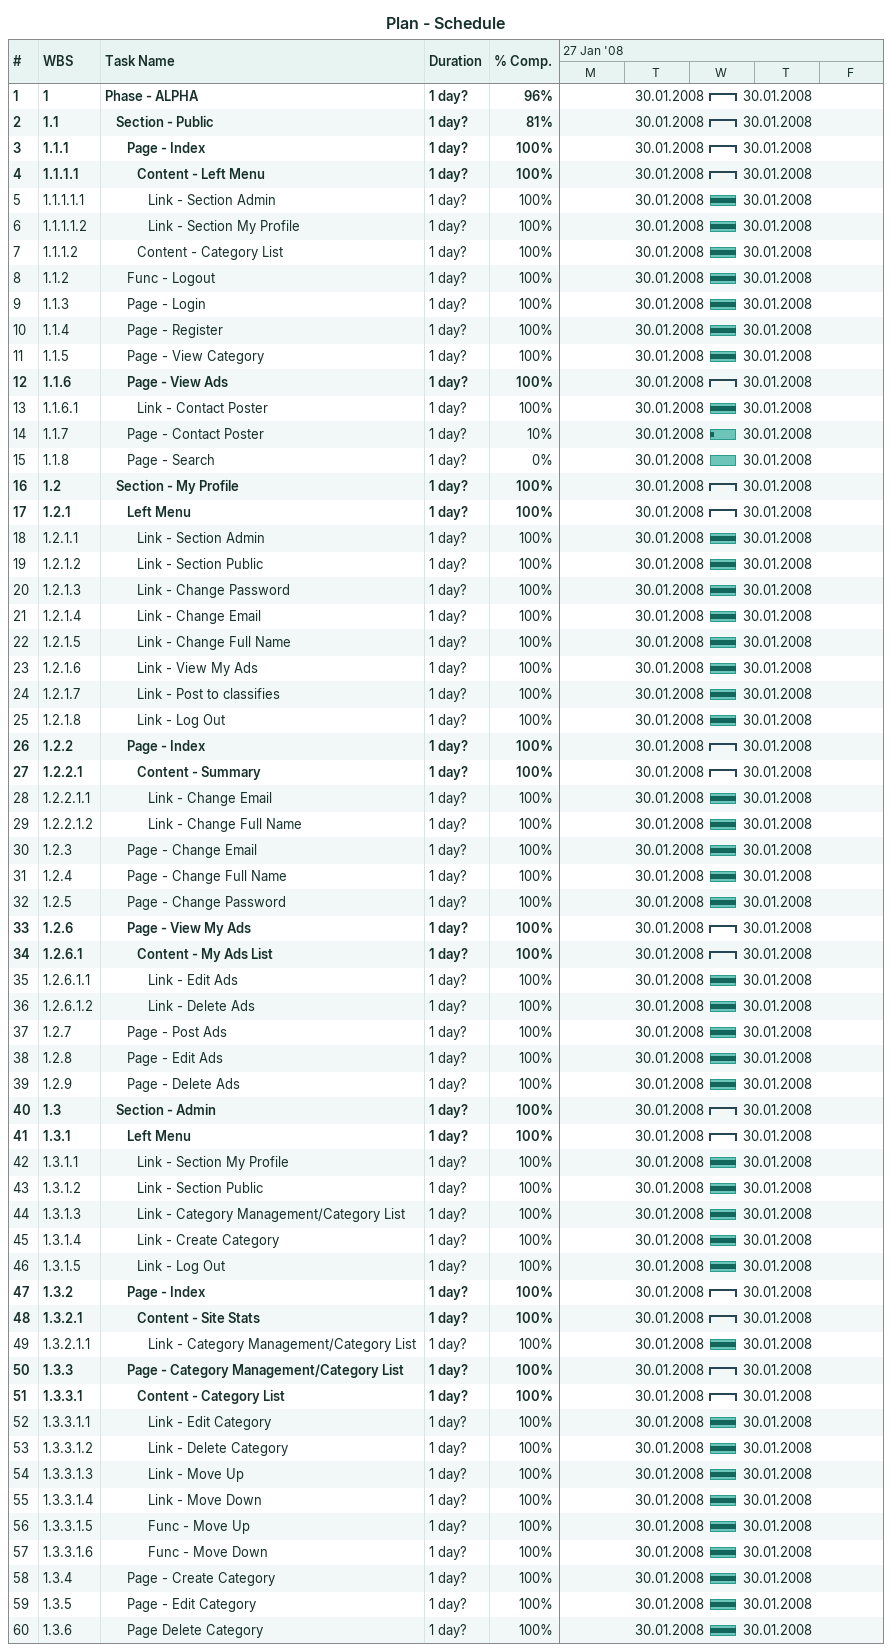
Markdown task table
Plan - Schedule

| ID | WBS | Task | Duration | Start | Finish | % complete |
|---|---|---|---|---|---|---|
| 1 | 1 | **Phase - ALPHA** | 1d? | 2008-01-30 | 2008-01-30 | 96 |
| 2 | 1.1 | **Section - Public** | 1d? | 2008-01-30 | 2008-01-30 | 81 |
| 3 | 1.1.1 | **Page - Index** | 1d? | 2008-01-30 | 2008-01-30 | 100 |
| 4 | 1.1.1.1 | **Content - Left Menu** | 1d? | 2008-01-30 | 2008-01-30 | 100 |
| 5 | 1.1.1.1.1 | Link - Section Admin | 1d? | 2008-01-30 | 2008-01-30 | 100 |
| 6 | 1.1.1.1.2 | Link - Section My Profile | 1d? | 2008-01-30 | 2008-01-30 | 100 |
| 7 | 1.1.1.2 | Content - Category List | 1d? | 2008-01-30 | 2008-01-30 | 100 |
| 8 | 1.1.2 | Func - Logout | 1d? | 2008-01-30 | 2008-01-30 | 100 |
| 9 | 1.1.3 | Page - Login | 1d? | 2008-01-30 | 2008-01-30 | 100 |
| 10 | 1.1.4 | Page - Register | 1d? | 2008-01-30 | 2008-01-30 | 100 |
| 11 | 1.1.5 | Page - View Category | 1d? | 2008-01-30 | 2008-01-30 | 100 |
| 12 | 1.1.6 | **Page - View Ads** | 1d? | 2008-01-30 | 2008-01-30 | 100 |
| 13 | 1.1.6.1 | Link - Contact Poster | 1d? | 2008-01-30 | 2008-01-30 | 100 |
| 14 | 1.1.7 | Page - Contact Poster | 1d? | 2008-01-30 | 2008-01-30 | 10 |
| 15 | 1.1.8 | Page - Search | 1d? | 2008-01-30 | 2008-01-30 | 0 |
| 16 | 1.2 | **Section - My Profile** | 1d? | 2008-01-30 | 2008-01-30 | 100 |
| 17 | 1.2.1 | **Left Menu** | 1d? | 2008-01-30 | 2008-01-30 | 100 |
| 18 | 1.2.1.1 | Link - Section Admin | 1d? | 2008-01-30 | 2008-01-30 | 100 |
| 19 | 1.2.1.2 | Link - Section Public | 1d? | 2008-01-30 | 2008-01-30 | 100 |
| 20 | 1.2.1.3 | Link - Change Password | 1d? | 2008-01-30 | 2008-01-30 | 100 |
| 21 | 1.2.1.4 | Link - Change Email | 1d? | 2008-01-30 | 2008-01-30 | 100 |
| 22 | 1.2.1.5 | Link - Change Full Name | 1d? | 2008-01-30 | 2008-01-30 | 100 |
| 23 | 1.2.1.6 | Link - View My Ads | 1d? | 2008-01-30 | 2008-01-30 | 100 |
| 24 | 1.2.1.7 | Link - Post to classifies | 1d? | 2008-01-30 | 2008-01-30 | 100 |
| 25 | 1.2.1.8 | Link - Log Out | 1d? | 2008-01-30 | 2008-01-30 | 100 |
| 26 | 1.2.2 | **Page - Index** | 1d? | 2008-01-30 | 2008-01-30 | 100 |
| 27 | 1.2.2.1 | **Content - Summary** | 1d? | 2008-01-30 | 2008-01-30 | 100 |
| 28 | 1.2.2.1.1 | Link - Change Email | 1d? | 2008-01-30 | 2008-01-30 | 100 |
| 29 | 1.2.2.1.2 | Link - Change Full Name | 1d? | 2008-01-30 | 2008-01-30 | 100 |
| 30 | 1.2.3 | Page - Change Email | 1d? | 2008-01-30 | 2008-01-30 | 100 |
| 31 | 1.2.4 | Page - Change Full Name | 1d? | 2008-01-30 | 2008-01-30 | 100 |
| 32 | 1.2.5 | Page - Change Password | 1d? | 2008-01-30 | 2008-01-30 | 100 |
| 33 | 1.2.6 | **Page - View My Ads** | 1d? | 2008-01-30 | 2008-01-30 | 100 |
| 34 | 1.2.6.1 | **Content - My Ads List** | 1d? | 2008-01-30 | 2008-01-30 | 100 |
| 35 | 1.2.6.1.1 | Link - Edit Ads | 1d? | 2008-01-30 | 2008-01-30 | 100 |
| 36 | 1.2.6.1.2 | Link - Delete Ads | 1d? | 2008-01-30 | 2008-01-30 | 100 |
| 37 | 1.2.7 | Page - Post Ads | 1d? | 2008-01-30 | 2008-01-30 | 100 |
| 38 | 1.2.8 | Page - Edit Ads | 1d? | 2008-01-30 | 2008-01-30 | 100 |
| 39 | 1.2.9 | Page - Delete Ads | 1d? | 2008-01-30 | 2008-01-30 | 100 |
| 40 | 1.3 | **Section - Admin** | 1d? | 2008-01-30 | 2008-01-30 | 100 |
| 41 | 1.3.1 | **Left Menu** | 1d? | 2008-01-30 | 2008-01-30 | 100 |
| 42 | 1.3.1.1 | Link - Section My Profile | 1d? | 2008-01-30 | 2008-01-30 | 100 |
| 43 | 1.3.1.2 | Link - Section Public | 1d? | 2008-01-30 | 2008-01-30 | 100 |
| 44 | 1.3.1.3 | Link - Category Management/Category List | 1d? | 2008-01-30 | 2008-01-30 | 100 |
| 45 | 1.3.1.4 | Link - Create Category | 1d? | 2008-01-30 | 2008-01-30 | 100 |
| 46 | 1.3.1.5 | Link - Log Out | 1d? | 2008-01-30 | 2008-01-30 | 100 |
| 47 | 1.3.2 | **Page - Index** | 1d? | 2008-01-30 | 2008-01-30 | 100 |
| 48 | 1.3.2.1 | **Content - Site Stats** | 1d? | 2008-01-30 | 2008-01-30 | 100 |
| 49 | 1.3.2.1.1 | Link - Category Management/Category List | 1d? | 2008-01-30 | 2008-01-30 | 100 |
| 50 | 1.3.3 | **Page - Category Management/Category List** | 1d? | 2008-01-30 | 2008-01-30 | 100 |
| 51 | 1.3.3.1 | **Content - Category List** | 1d? | 2008-01-30 | 2008-01-30 | 100 |
| 52 | 1.3.3.1.1 | Link - Edit Category | 1d? | 2008-01-30 | 2008-01-30 | 100 |
| 53 | 1.3.3.1.2 | Link - Delete Category | 1d? | 2008-01-30 | 2008-01-30 | 100 |
| 54 | 1.3.3.1.3 | Link - Move Up | 1d? | 2008-01-30 | 2008-01-30 | 100 |
| 55 | 1.3.3.1.4 | Link - Move Down | 1d? | 2008-01-30 | 2008-01-30 | 100 |
| 56 | 1.3.3.1.5 | Func - Move Up | 1d? | 2008-01-30 | 2008-01-30 | 100 |
| 57 | 1.3.3.1.6 | Func - Move Down | 1d? | 2008-01-30 | 2008-01-30 | 100 |
| 58 | 1.3.4 | Page - Create Category | 1d? | 2008-01-30 | 2008-01-30 | 100 |
| 59 | 1.3.5 | Page - Edit Category | 1d? | 2008-01-30 | 2008-01-30 | 100 |
| 60 | 1.3.6 | Page Delete Category | 1d? | 2008-01-30 | 2008-01-30 | 100 |
